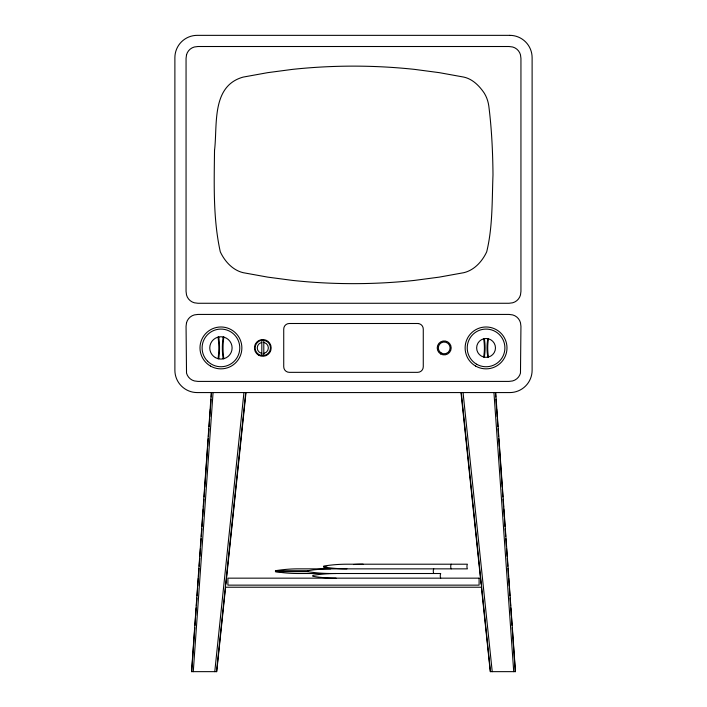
<?xml version="1.0" encoding="UTF-8"?>
<svg xmlns="http://www.w3.org/2000/svg" width="707" height="707" viewBox="0 0 707 707"><rect width="100%" height="100%" fill="white"/><g stroke="black" fill="none" stroke-linecap="round" stroke-linejoin="round"><path stroke-width="1.06" d="M211.322 392.571L191.544 671.65L216.731 671.65L225.568 587.376M191.677 671.65L194.796 627.701M194.955 625.501L195.503 617.812M195.662 615.611L196.201 607.923M196.36 605.722L196.908 598.034M197.067 595.833L197.615 588.144M197.766 585.953L198.314 578.255M198.473 576.064L199.02 568.366M199.171 566.174L199.719 558.477M199.878 556.285L200.426 548.588M200.576 546.396L201.124 538.699M201.283 536.507L201.831 528.818M201.99 526.618L202.529 518.929M202.688 516.729L203.236 509.04M203.395 506.839L203.934 499.151M204.093 496.95L204.641 489.262M204.8 487.061L207.531 448.609M207.69 446.409L208.238 438.72M208.388 436.519L208.936 428.831M209.095 426.63L209.643 418.942M209.793 416.741L210.341 409.053M210.5 406.852L211.048 399.163M211.199 396.963L211.517 392.571M193.276 671.65L213.063 392.571M214.769 671.65L243.942 392.571M216.536 671.65L245.718 392.571M225.913 584.097L245.992 392.571M261.811 340.376L260.812 340.509A7.671 7.671 0 0 0 260.812 355.329L264.78 355.329A7.671 7.671 0 0 0 264.78 340.509L261.811 340.376L261.811 355.453M261.811 342.488L261.36 342.55A5.559 5.559 0 0 0 261.36 353.288L261.811 353.341M263.791 353.341L264.241 353.288A5.559 5.559 0 0 0 264.241 342.55L263.791 342.488M329.055 573.51L298.354 573.51A146.287 144.069 90 0 1 275.456 571.645L275.456 570.717A146.287 144.069 -90 0 1 298.354 568.852L467.398 568.852A6.045 6.027 -90 0 1 467.398 564.204L346.916 564.204A146.287 145.73 -90 0 0 323.744 566.068L323.744 566.996L326.988 566.996M275.456 570.717L307.757 570.717A146.287 144.069 -90 0 1 330.664 568.852M275.456 571.645L307.757 571.645A146.287 144.069 90 0 0 330.664 573.51L440.708 573.51A6.045 6.045 0 0 0 440.708 578.158M225.533 587.225L481.467 587.225M463.058 392.571L492.231 671.65M461.282 392.571L490.464 671.65M461.008 392.571L481.087 584.097M481.432 587.376L490.269 671.65L515.456 671.65L495.678 392.571M495.483 392.571L495.801 396.963M495.952 399.163L496.5 406.852M496.659 409.053L497.207 416.741M497.357 418.942L497.905 426.63M498.064 428.831L498.612 436.519M498.762 438.72L499.31 446.409M499.469 448.609L502.2 487.061M502.359 489.262L502.907 496.95M503.066 499.151L503.605 506.839M503.764 509.04L504.312 516.729M504.471 518.929L505.01 526.618M505.169 528.818L505.717 536.507M505.876 538.699L506.424 546.396M506.574 548.588L507.122 556.285M507.281 558.477L507.829 566.174M507.979 568.366L508.527 576.064M508.687 578.255L509.234 585.953M509.385 588.144L509.933 595.833M510.092 598.034L510.64 605.722M510.799 607.923L511.338 615.611M511.497 617.812L512.045 625.501M512.204 627.701L515.323 671.65M493.937 392.571L513.724 671.65M307.757 570.717L307.757 571.645M263.791 340.376L263.791 355.453M336.055 573.51A146.287 146.287 0 0 0 312.794 575.365L312.794 576.302A146.287 146.287 0 0 0 336.055 578.158M353.447 564.531A146.287 145.73 90 0 1 363.133 564.204M451.181 568.852A6.045 6.027 -90 0 1 451.181 564.204M346.916 568.852A146.287 145.73 90 0 1 323.744 566.996M433.736 573.51A6.045 5.956 -90 0 1 433.736 568.852M214.521 150.388C214.133 184.129 213.001 218.728 220.292 251.798C224.685 261.307 232.647 270.171 243.155 272.681L267.714 277.126L292.574 280.414C333.041 284.727 373.959 284.727 414.426 280.414L439.286 277.126L463.845 272.681C474.353 270.171 482.315 261.307 486.708 251.798C492.779 226.797 491.984 200.488 492.991 174.885C492.779 151.855 491.692 128.798 488.793 105.935C488.148 101.41 486.716 97.142 484.33 93.236C479.443 85.962 472.691 79.06 463.845 77.098L439.286 72.653L414.426 69.366C373.959 65.053 333.041 65.053 292.574 69.366L267.714 72.653L243.155 77.098C211.031 86.015 217.641 125.404 214.521 150.388M186.524 54.81L186.056 58.407L186.056 291.372L186.524 294.969A11.065 11.065 0 0 0 194.354 302.79L197.951 303.268L509.049 303.268L512.646 302.79A11.065 11.065 0 0 0 520.476 294.969L520.944 291.372L520.944 58.407L520.476 54.81A11.065 11.065 0 0 0 512.646 46.989L509.049 46.512L197.951 46.512L194.354 46.989A11.065 11.065 0 0 0 186.524 54.81M186.524 322.728L186.056 326.325L186.524 373.11A11.065 11.065 0 0 0 194.354 380.932L197.951 381.409L509.049 381.409L512.646 380.932A11.065 11.065 0 0 0 520.476 373.11L520.944 326.325L520.476 322.728A11.065 11.065 0 0 0 512.646 314.907L509.049 314.429L197.951 314.429L194.354 314.907A11.065 11.065 0 0 0 186.524 322.728M509.782 35.35L197.218 35.35A22.324 22.324 0 0 0 174.885 57.674L174.885 370.247A22.324 22.324 0 0 0 197.218 392.571L509.782 392.571A22.324 22.324 0 0 0 532.115 370.247L532.115 57.674A22.324 22.324 0 0 0 509.782 35.35M417.687 323.497L289.313 323.497A5.585 5.585 0 0 0 283.728 329.082L283.728 366.756A5.585 5.585 0 0 0 289.313 372.342L417.687 372.342A5.585 5.585 0 0 0 423.272 366.756L423.272 329.082A5.585 5.585 0 0 0 417.687 323.497M218.746 337.133L218.048 337.133A74.5 74.5 0 0 1 218.048 358.705L218.746 358.705A34.095 15.245 -90 0 0 218.746 337.133M223.827 337.133L223.129 337.133A34.095 15.245 -90 0 0 223.129 358.705L223.827 358.705A74.5 74.5 0 0 1 223.827 337.133M484.322 338.821L483.623 338.821A9.421 9.421 0 0 0 479.399 354.578A9.421 9.421 0 0 0 495.156 350.354A9.421 9.421 0 0 0 483.623 338.821A53.166 53.166 0 0 1 483.623 357.017L484.322 357.017A24.551 10.976 -90 0 0 484.322 338.821M488.502 338.821L487.803 338.821A24.551 10.976 -90 0 0 487.803 357.017L488.502 357.017A53.166 53.166 0 0 1 488.502 338.821M479.09 578.158L227.91 578.158L227.91 585.14L479.09 585.14L479.09 578.158M441.248 353.04A5.912 5.912 0 0 0 450.112 347.915A5.912 5.912 0 0 0 441.248 342.798A5.912 5.912 0 0 0 441.248 353.04M258.612 355.17A8.369 8.369 0 0 0 271.17 347.915A8.369 8.369 0 0 0 258.612 340.668A8.369 8.369 0 0 0 258.612 355.17M210.474 366.049A20.927 20.927 0 0 0 241.865 347.915A20.927 20.927 0 0 0 210.474 329.789A20.927 20.927 0 0 0 210.474 366.049M215.352 357.583A11.162 11.162 0 0 0 232.099 347.915A11.162 11.162 0 0 0 215.352 338.246A11.162 11.162 0 0 0 215.352 357.583M440.708 353.96A6.973 6.973 0 0 0 451.181 347.915A6.973 6.973 0 0 0 440.708 341.879A6.973 6.973 0 0 0 440.708 353.96M476.642 364.229A18.842 18.842 0 0 0 504.904 347.915A18.842 18.842 0 0 0 476.642 331.601A18.842 18.842 0 0 0 476.642 364.229M207.619 361.242A18.842 18.842 0 0 0 239.134 352.793A18.842 18.842 0 0 0 216.059 329.718A18.842 18.842 0 0 0 207.619 361.242M475.599 366.049A20.927 20.927 0 0 0 506.99 347.915A20.927 20.927 0 0 0 475.599 329.789A20.927 20.927 0 0 0 475.599 366.049"/></g></svg>
